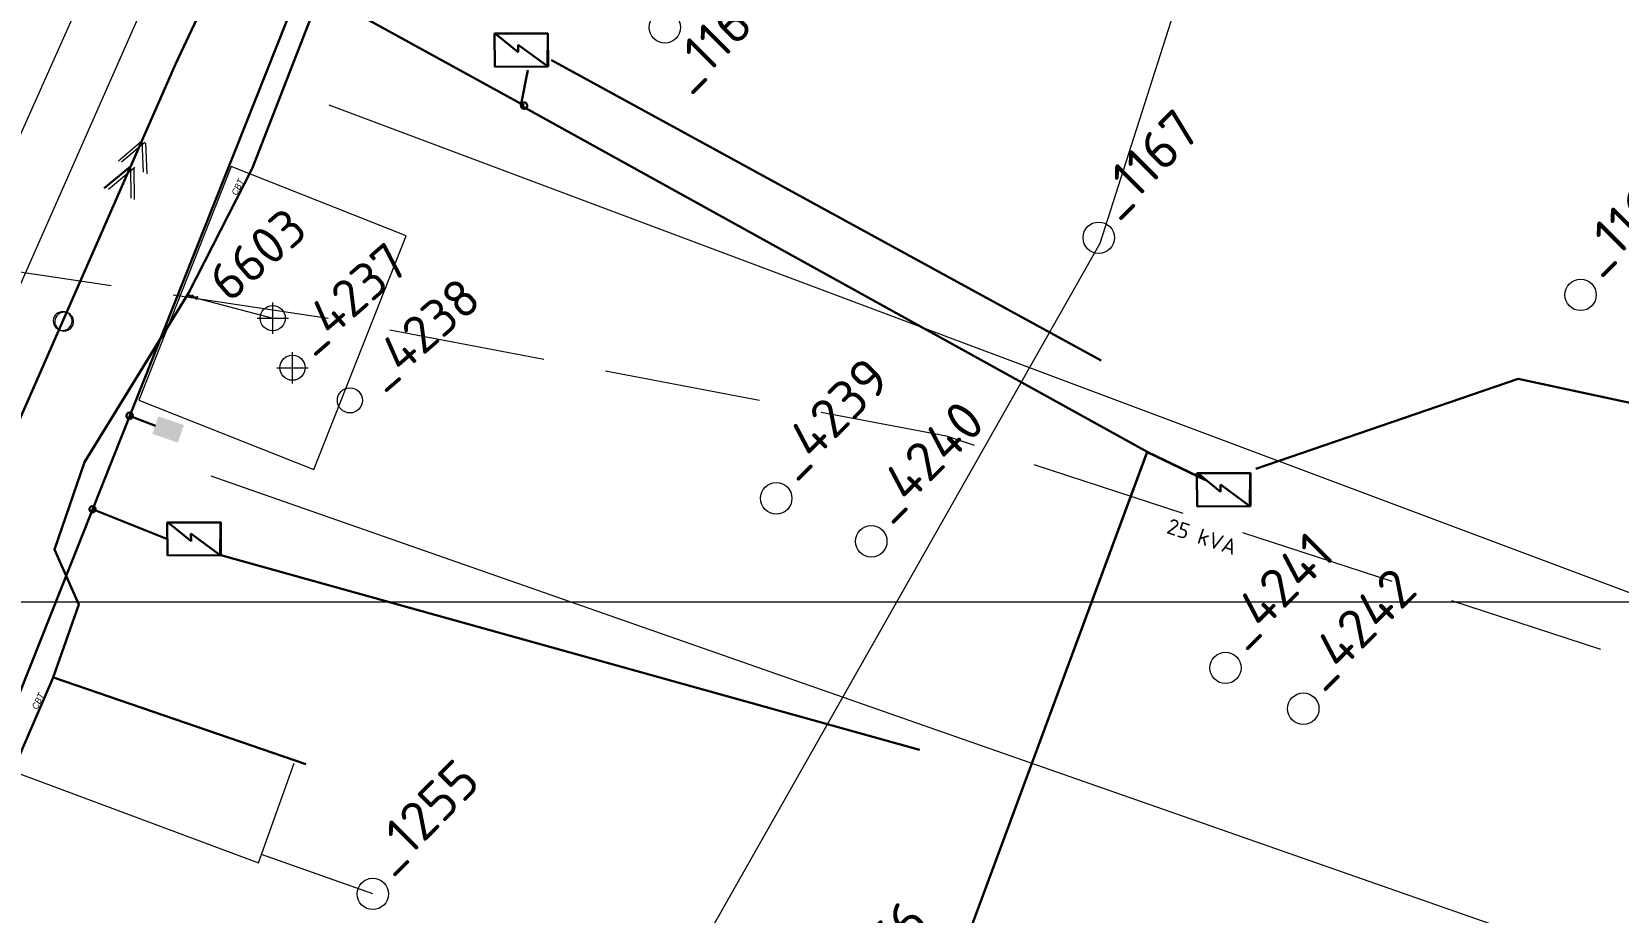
# Model space of a CAD drawing. Header units: millimetres. Extents: x 519 to 9564855, y -810 to 5021775.
# Drawn here: x 9533477 to 9533983, y 4999901 to 5000182 of the extents above; entities that cross this region are included whole.
import ezdxf
from ezdxf.enums import TextEntityAlignment as Align

# ---------------------------------------------------------------- set-up
doc = ezdxf.new("R2010")
doc.units = ezdxf.units.MM
doc.header["$LTSCALE"] = 2
doc.header["$MEASUREMENT"] = 0
doc.header["$PDMODE"] = 2
doc.header["$PDSIZE"] = 5
doc.linetypes.add('92051501$0$GROUND2', pattern=[35, 25, -10])
doc.linetypes.add('НЕПРЕРЫВНАЯ_ЛИНИЯ', pattern=[0])
for name, color, linetype in [('164 скв. на 2011 год (измененные)', 121, 'Continuous'), ('GRID_PULKOVO', 7, 'Continuous'), ('OilColl&Flowlines', 3, 'Continuous'), ('OLD WELLS(dr.bfr2000)', 24, 'Continuous'), ('POINT', 7, 'Continuous'), ('ROAD_FIELD', 255, '92051501$0$GROUND2')]:
    doc.layers.add(name, color=color, linetype=linetype)
for name, color, linetype, lineweight in [('KTO to TEXACO OilLine', 107, 'НЕПРЕРЫВНАЯ_ЛИНИЯ', 60), ('SteamInjInfrastructure', 25, 'Continuous', 100), ('WELLS(drilled after 2000y)', 6, 'Continuous', 40), ('Нефтепровод Fiberclass', 14, 'g5_122_n', 30), ('ТХ_Проект. НГ', 244, 'g_122_n', 50), ('Электро', 1, 'Continuous', 30), ('Электроснаб', 1, 'Continuous', 18), ('Электроснабжене', 1, 'Continuous', 18)]:
    doc.layers.add(name, color=color, linetype=linetype, lineweight=lineweight)
doc.styles.add('92051501$0$STANDARD', font='simplex.shx')
doc.styles.add('Elect', font='isocpeur.ttf')
doc.styles.add('GeoApp', font='', dxfattribs={"height": 1})
doc.styles.add('Line_GUGK', font='')
doc.styles.get("Standard").update_dxf_attribs({"font": 'isocpeur.ttf', "width": 0.5})
doc.styles.add('STANDARDR', font='romans.shx', dxfattribs={"width": 0.8, "height": 2})
doc.styles.get('GeoApp').set_extended_font_data('D431', italic=True)
doc.styles.get('Line_GUGK').set_extended_font_data('Bm431', italic=True)
doc.linetypes.add('g5_122_n', pattern='A,1,-1,1.5,-0.3,["Н",GeoApp,S=1,R=0,X=0,Y=-0.5],-1.5,1.5,-1,4,-1,4,-1,3', length=20.8)
doc.linetypes.add('g_122_n', pattern='A,2,-2,3,-0.6,["Н",Line_GUGK,S=2,R=0,X=0,Y=-1],-3,3,-2,8,-2,8,-2,6', length=41.6)
doc.linetypes.add('KOLLEKTOR(R)', pattern='A,6,-2,6,0,["НК",STANDARDR,S=0.8,R=0,X=4,Y=-0.65],-2,2,-2,2,-2', length=24)
doc.linetypes.add('STM_LINE', pattern='A,0.5,-0.2,["S",92051501$0$STANDARD,S=0.1,R=0,X=-0.1,Y=-0.05],-0.05', length=0.75)

# ---------------------------------------------------------------- blocks, each defined once
blk = doc.blocks.new('Z')
at = {"lineweight": 9}
h = blk.add_hatch(dxfattribs=at)
h.set_pattern_fill('ANSI31', color=256, scale=0.05, style=0)
h.set_pattern_definition([(45, (13.5061613, 46.7154025), (-0.0044194174, 0.0044194174), [])])
h.paths.add_polyline_path([(-0.34, -0.18), (-0.34, 0.18), (-0.01, 0)])
h.paths.add_polyline_path([(0.01, 0), (0.34, -0.18), (0.34, 0.18)])
at = {"color": 7, "lineweight": 13, "flags": 128}
blk.add_lwpolyline([(-0.35, -0.19), (-0.35, 0.19), (0.35, -0.19), (0.35, 0.19), (-0.35, -0.19)], dxfattribs=at)
blk = doc.blocks.new('CROSS')
at = {"color": 0}
for p, q in [((-50, 0), (50, 0)), ((0, -50), (0, 50))]:
    blk.add_line(p, q, dxfattribs=at)

msp = doc.modelspace()

# ---------------------------------------------------------------- hatches: boundary and pattern name
at = {"layer": 'Электро'}
msp.add_hatch(color=256, dxfattribs=at).paths.add_polyline_path([(9533517.6416, 5000059.13606), (9533515.71524, 5000053.54725), (9533523.86293, 5000050.73889), (9533525.78929, 5000056.32769)])
at = {"layer": 'Электроснаб', "linetype": 'ByBlock', "lineweight": 0}
msp.add_hatch(color=1, dxfattribs=at).paths.add_polyline_path([(9533517.6416, 5000059.13606), (9533515.71524, 5000053.54725), (9533523.86293, 5000050.73889), (9533525.78929, 5000056.32769)])
at = {"layer": 'Электроснабжене', "linetype": 'ByBlock', "lineweight": 0}
msp.add_hatch(color=1, dxfattribs=at).paths.add_polyline_path([(9533517.6416, 5000059.13606), (9533515.71524, 5000053.54725), (9533523.86293, 5000050.73889), (9533525.78929, 5000056.32769)])

# ---------------------------------------------------------------- linework, layer by layer
at = {"linetype": 'ByBlock', "lineweight": 0, "ltscale": 80}
msp.add_point((9533560.4, 5000074.6), dxfattribs=at)
at = {"layer": '164 скв. на 2011 год (измененные)', "color": 0, "linetype": 'ByBlock', "lineweight": 0, "elevation": 0.00005}
msp.add_lwpolyline([(9533540.82954, 5000138.64778), (9533511.37526, 5000064.23317), (9533567.18622, 5000042.14245), (9533596.6405, 5000116.55706)], close=True, dxfattribs=at)
at = {"layer": '164 скв. на 2011 год (измененные)', "color": 0, "linetype": 'ByBlock', "lineweight": 0}
msp.add_circle((9533554.1, 5000090.4), 4, dxfattribs=at)
msp.add_point((9533554.1, 5000090.4), dxfattribs=at)
at = {"layer": 'GRID_PULKOVO', "lineweight": 0}
msp.add_line((9533000, 5000000), (9548000, 5000000), dxfattribs=at)
at = {"layer": 'KTO to TEXACO OilLine', "lineweight": 0, "extrusion": (0, 0, -1)}
msp.add_line((9534135.36622, 5001628.52621), (9532876.39227, 4998813.45623), dxfattribs=at)
at = {"layer": 'OilColl&Flowlines', "linetype": 'ByBlock', "lineweight": 0, "ltscale": 25}
for p, q in [((9534031, 5000781), (9533817.743, 5000114.193)), ((9533817.743, 5000114.193), (9533589.80726, 4999712.4004))]:
    msp.add_line(p, q, dxfattribs=at)
at = {"layer": 'OilColl&Flowlines', "lineweight": 0}
msp.add_line((9533529.94529, 5000096.77958), (9533554.1, 5000090.4), dxfattribs=at)
msp.add_lwpolyline([(9533000, 4999030.09132), (9533615.18224, 5000421.08812), (9534303.88294, 5001901.26817), (9534304.3202, 5002003.60385), (9532251.82783, 5009271.49641)], dxfattribs=at)
at = {"layer": 'OLD WELLS(dr.bfr2000)', "lineweight": 0}
for centre, radius in [((9533679.1, 5000183), 5), ((9533817.4, 5000116), 5), ((9533971, 5000097.8), 5), ((9533560.4, 5000074.6), 4), ((9533578.7, 5000064.2), 4), ((9533714.6, 5000033), 5), ((9533744.9, 5000019.3), 5), ((9533857.8, 4999979), 5), ((9533882.6, 4999966), 5), ((9533586, 4999907), 5)]:
    msp.add_circle(centre, radius, dxfattribs=at)
at = {"layer": 'ROAD_FIELD', "lineweight": 0, "flags": 128}
msp.add_lwpolyline([(9534703.30314, 4999610.65529), (9534620.19236, 4999635.15746), (9534495.153, 4999674.137), (9534105.00051, 4999858.31429), (9534042.65551, 4999963.61661), (9533768.912, 5000052.76), (9533573.905, 5000089.906), (9533435.71437, 5000110.72763), (9533428.645, 5000099.182)], dxfattribs=at)
at = {"layer": 'SteamInjInfrastructure', "color": 6, "linetype": 'STM_LINE', "lineweight": 0, "ltscale": 15}
for p, q in [((9534142.43696, 4999944.53458), (9533572.14001, 5000158.24517)), ((9534128.52465, 4999832.37746), (9533534.46286, 5000040.02875))]:
    msp.add_line(p, q, dxfattribs=at)
at = {"layer": 'WELLS(drilled after 2000y)', "color": 3, "linetype": 'ByBlock', "lineweight": 0, "ltscale": 50}
for p, q in [((9533441.1, 4999957.3), (9533549.61862, 4999916.91877)), ((9533549.61862, 4999916.91877), (9533560.90824, 4999948.69551)), ((9533586, 4999907), (9533550.56714, 4999919.58856))]:
    msp.add_line(p, q, dxfattribs=at)
at = {"layer": 'Нефтепровод Fiberclass', "ltscale": 2}
for p, q in [((9533547.6215, 5000138.2978, -24.1498), (9533647.161, 5000393.9626, -24.1498)), ((9533527.214, 5000098.3541, -24.1498), (9533547.6215, 5000138.2978, -24.1498)), ((9533494.0714, 5000044.5419, -24.1498), (9533527.214, 5000098.3541, -24.1498)), ((9533484.5255, 5000016.7526, -24.1498), (9533494.0714, 5000044.5419, -24.1498)), ((9533492.2729, 4999999.1623, -24.1498), (9533484.5255, 5000016.7526, -24.1498))]:
    msp.add_line(p, q, dxfattribs=at)
at = {"layer": 'Нефтепровод Fiberclass', "elevation": -34.1966}
msp.add_lwpolyline([(9533528.2479, 5000097.3052), (9533526.865, 5000097.78744)], dxfattribs=at)
at = {"layer": 'Нефтепровод Fiberclass', "ltscale": 2, "elevation": -24.1498}
for points in [[(9533484.15951, 4999975.96422), (9533492.2729, 4999999.1623)], [(9533416.4182, 4999819.5588), (9533484.15951, 4999975.96422)]]:
    msp.add_lwpolyline(points, dxfattribs=at)
at = {"layer": 'Нефтепровод Fiberclass', "color": 116, "linetype": 'KOLLEKTOR(R)', "ltscale": 0.5, "true_color": 0x136734}
msp.add_lwpolyline([(9533484.5726, 4999975.83132), (9533484.15951, 4999975.96422)], dxfattribs=at)
at = {"layer": 'Нефтепровод Fiberclass', "ltscale": 2}
msp.add_lwpolyline([(9533484.5726, 4999975.83132), (9533564.6082, 4999948.3154)], dxfattribs=at)
at = {"layer": 'Электро'}
for p, q in [((9533523.11914, 5000171.2866), (9534296.3347, 5001820.36161)), ((9533563.28906, 5000197.12319, 0), (9533473.44605, 4999971.15374, 0)), ((9533634.21957, 5000158.08298, 0), (9533563.28906, 5000197.12319, 0)), ((9533624.79582, 5000181.03682, 0), (9533641.84425, 5000181.14115, 0)), ((9533624.86052, 5000170.46447, 0), (9533624.79582, 5000181.03682, 0)), ((9533641.74699, 5000181.0427, 0), (9533625.1514, 5000180.94114, 0)), ((9533625.1514, 5000180.94114, 0), (9533632.36317, 5000175.11391, 0)), ((9533641.6733, 5000170.60024, 0), (9533641.74699, 5000181.0427, 0)), ((9533641.84425, 5000181.14115, 0), (9533641.90895, 5000170.5688, 0)), ((9533632.36317, 5000175.11391, 0), (9533632.34864, 5000177.48914, 0)), ((9533632.34864, 5000177.48914, 0), (9533641.6733, 5000170.60024, 0)), ((9533523.11914, 5000171.2866), (9533000.18214, 4998981.52538)), ((9533641.90895, 5000170.5688, 0), (9533624.86052, 5000170.46447, 0)), ((9533633.2231, 5000158.16696, 0), (9533635.39489, 5000169.39182, 0)), ((9533818.20127, 5000076.95026, 0), (9533642.95094, 5000172.51517, 0)), ((9533832.99721, 5000047.70879, 0), (9533633.2231, 5000158.16696, 0)), ((9533508.79357, 5000138.69375), (9533500.3277, 5000131.75367)), ((9533951.08897, 5000071.02397, 0), (9533867.42122, 5000042.42288, 0)), ((9533951.08897, 5000071.02397, 0), (9534130.52471, 5000032.46041, 0)), ((9533516.72847, 5000056.04117), (9533508.4975, 5000059.31372, 0)), ((9533762.05053, 4999856.96834, 0), (9533832.87673, 5000047.76644, 0)), ((9533832.87673, 5000047.76644, 0), (9533851.47581, 5000038.86599, 0)), ((9533762.0001, 4999856.86196, 0), (9533832.8263, 5000047.66006, 0)), ((9533832.8263, 5000047.66006, 0), (9533851.42538, 5000038.75961, 0)), ((9533848.68725, 5000040.977, 0), (9533865.73568, 5000041.08133, 0)), ((9533848.75195, 5000030.40464, 0), (9533848.68725, 5000040.977, 0)), ((9533865.63842, 5000040.98288, 0), (9533849.04282, 5000040.88132, 0)), ((9533849.04282, 5000040.88132, 0), (9533856.2546, 5000035.05409, 0)), ((9533865.56473, 5000030.54042, 0), (9533865.63842, 5000040.98288, 0)), ((9533865.73568, 5000041.08133, 0), (9533865.80038, 5000030.50898, 0)), ((9533856.2546, 5000035.05409, 0), (9533856.24007, 5000037.42932, 0)), ((9533856.24007, 5000037.42932, 0), (9533865.56473, 5000030.54042, 0)), ((9533520.5169, 5000020.04528, 0), (9533496.65657, 5000029.53189, 0)), ((9533865.80038, 5000030.50898, 0), (9533848.75195, 5000030.40464, 0)), ((9533520.48455, 5000025.33146, 0), (9533537.53298, 5000025.43579, 0)), ((9533520.54926, 5000014.75911, 0), (9533520.48455, 5000025.33146, 0)), ((9533537.43573, 5000025.33735, 0), (9533520.84013, 5000025.23578, 0)), ((9533520.84013, 5000025.23578, 0), (9533528.05191, 5000019.40855, 0)), ((9533537.36204, 5000014.89488, 0), (9533537.43573, 5000025.33735, 0)), ((9533537.53298, 5000025.43579, 0), (9533537.59769, 5000014.86344, 0)), ((9533528.05191, 5000019.40855, 0), (9533528.03737, 5000021.78378, 0)), ((9533528.03737, 5000021.78378, 0), (9533537.36204, 5000014.89488, 0)), ((9533537.59769, 5000014.86344, 0), (9533520.54926, 5000014.75911, 0)), ((9533537.59769, 5000014.86344, 0), (9533760.23369, 4999952.92384, 0))]:
    msp.add_line(p, q, dxfattribs=at)
at = {"layer": 'Электро', "ltscale": 80}
for centre, start, end in [((9533634.21957, 5000158.08298, 0), 342, 161.9999999), ((9533634.21957, 5000158.08298, 0), 161.9999999, 342), ((9533508.4975, 5000059.31372, 0), 161.9999999, 342), ((9533508.4975, 5000059.31372, 0), 342, 161.9999999), ((9533496.65657, 5000029.53189, 0), 161.9999999, 342), ((9533496.65657, 5000029.53189, 0), 342, 161.9999999)]:
    msp.add_arc(centre, 1, start, end, dxfattribs=at)
at = {"layer": 'Электроснаб', "color": 1, "linetype": 'ByBlock', "lineweight": 0}
for p, q in [((9533523.11914, 5000171.2866), (9534273.73789, 5001772.16827)), ((9533563.28906, 5000197.12319, 0), (9533473.44605, 4999971.15374, 0)), ((9533634.21957, 5000158.08298, 0), (9533563.28906, 5000197.12319, 0)), ((9533624.79582, 5000181.03682, 0), (9533641.84425, 5000181.14115, 0)), ((9533624.86052, 5000170.46447, 0), (9533624.79582, 5000181.03682, 0)), ((9533641.74699, 5000181.0427, 0), (9533625.1514, 5000180.94114, 0)), ((9533625.1514, 5000180.94114, 0), (9533632.36317, 5000175.11391, 0)), ((9533641.6733, 5000170.60024, 0), (9533641.74699, 5000181.0427, 0)), ((9533641.84425, 5000181.14115, 0), (9533641.90895, 5000170.5688, 0)), ((9533632.36317, 5000175.11391, 0), (9533632.34864, 5000177.48914, 0)), ((9533632.34864, 5000177.48914, 0), (9533641.6733, 5000170.60024, 0)), ((9533523.11914, 5000171.2866), (9533000.18214, 4998981.52538)), ((9533641.90895, 5000170.5688, 0), (9533624.86052, 5000170.46447, 0)), ((9533633.2231, 5000158.16696, 0), (9533635.39489, 5000169.39182, 0)), ((9533818.20127, 5000076.95026, 0), (9533642.95094, 5000172.51517, 0)), ((9533832.99721, 5000047.70879, 0), (9533633.2231, 5000158.16696, 0)), ((9533513.30237, 5000146.36375), (9533505.94568, 5000140.0247)), ((9533513.53151, 5000146.25838), (9533513.96561, 5000136.33661)), ((9533510.17565, 5000138.35725), (9533501.70978, 5000131.41717)), ((9533509.84107, 5000138.23334), (9533509.94059, 5000128.18766)), ((9533951.08897, 5000071.02397, 0), (9533867.42122, 5000042.42288, 0)), ((9533951.08897, 5000071.02397, 0), (9534130.52471, 5000032.46041, 0)), ((9533516.72847, 5000056.04117), (9533508.4975, 5000059.31372, 0)), ((9533762.05053, 4999856.96834, 0), (9533832.87673, 5000047.76644, 0)), ((9533832.87673, 5000047.76644, 0), (9533851.47581, 5000038.86599, 0)), ((9533762.0001, 4999856.86196, 0), (9533832.8263, 5000047.66006, 0)), ((9533832.8263, 5000047.66006, 0), (9533851.42538, 5000038.75961, 0)), ((9533848.68725, 5000040.977, 0), (9533865.73568, 5000041.08133, 0)), ((9533848.75195, 5000030.40464, 0), (9533848.68725, 5000040.977, 0)), ((9533865.63842, 5000040.98288, 0), (9533849.04282, 5000040.88132, 0)), ((9533849.04282, 5000040.88132, 0), (9533856.2546, 5000035.05409, 0)), ((9533865.56473, 5000030.54042, 0), (9533865.63842, 5000040.98288, 0)), ((9533865.73568, 5000041.08133, 0), (9533865.80038, 5000030.50898, 0)), ((9533856.2546, 5000035.05409, 0), (9533856.24007, 5000037.42932, 0)), ((9533856.24007, 5000037.42932, 0), (9533865.56473, 5000030.54042, 0)), ((9533520.5169, 5000020.04528, 0), (9533496.65657, 5000029.53189, 0)), ((9533865.80038, 5000030.50898, 0), (9533848.75195, 5000030.40464, 0)), ((9533520.48455, 5000025.33146, 0), (9533537.53298, 5000025.43579, 0)), ((9533520.54926, 5000014.75911, 0), (9533520.48455, 5000025.33146, 0)), ((9533537.43573, 5000025.33735, 0), (9533520.84013, 5000025.23578, 0)), ((9533520.84013, 5000025.23578, 0), (9533528.05191, 5000019.40855, 0)), ((9533537.36204, 5000014.89488, 0), (9533537.43573, 5000025.33735, 0)), ((9533537.53298, 5000025.43579, 0), (9533537.59769, 5000014.86344, 0)), ((9533528.05191, 5000019.40855, 0), (9533528.03737, 5000021.78378, 0)), ((9533528.03737, 5000021.78378, 0), (9533537.36204, 5000014.89488, 0)), ((9533537.59769, 5000014.86344, 0), (9533520.54926, 5000014.75911, 0)), ((9533537.59769, 5000014.86344, 0), (9533760.23369, 4999952.92384, 0))]:
    msp.add_line(p, q, dxfattribs=at)
at = {"layer": 'Электроснаб', "color": 1, "linetype": 'ByBlock', "lineweight": 0, "ltscale": 80}
for centre, start, end in [((9533634.21957, 5000158.08298, 0), 342, 161.9999999), ((9533634.21957, 5000158.08298, 0), 161.9999999, 342), ((9533508.4975, 5000059.31372, 0), 161.9999999, 342), ((9533508.4975, 5000059.31372, 0), 342, 161.9999999), ((9533496.65657, 5000029.53189, 0), 161.9999999, 342), ((9533496.65657, 5000029.53189, 0), 342, 161.9999999)]:
    msp.add_arc(centre, 1, start, end, dxfattribs=at)
at = {"layer": 'Электроснаб', "color": 1, "linetype": 'ByBlock', "lineweight": 0}
for start, end in [(175.9003895, 355.9003895), (355.9003895, 175.9003895)]:
    msp.add_arc((9533487.63219, 5000089.26434), 3, start, end, dxfattribs=at)
at = {"layer": 'Электроснабжене', "color": 1, "linetype": 'ByBlock', "lineweight": 0}
for p, q in [((9533523.11914, 5000171.2866), (9534273.73789, 5001772.16827)), ((9533563.28906, 5000197.12319, 0), (9533473.44605, 4999971.15374, 0)), ((9533634.21957, 5000158.08298, 0), (9533563.28906, 5000197.12319, 0)), ((9533624.79582, 5000181.03682, 0), (9533641.84425, 5000181.14115, 0)), ((9533624.86052, 5000170.46447, 0), (9533624.79582, 5000181.03682, 0)), ((9533641.74699, 5000181.0427, 0), (9533625.1514, 5000180.94114, 0)), ((9533625.1514, 5000180.94114, 0), (9533632.36317, 5000175.11391, 0)), ((9533641.6733, 5000170.60024, 0), (9533641.74699, 5000181.0427, 0)), ((9533641.84425, 5000181.14115, 0), (9533641.90895, 5000170.5688, 0)), ((9533632.36317, 5000175.11391, 0), (9533632.34864, 5000177.48914, 0)), ((9533632.34864, 5000177.48914, 0), (9533641.6733, 5000170.60024, 0)), ((9533523.11914, 5000171.2866), (9533000.18214, 4998981.52538)), ((9533641.90895, 5000170.5688, 0), (9533624.86052, 5000170.46447, 0)), ((9533633.2231, 5000158.16696, 0), (9533635.39489, 5000169.39182, 0)), ((9533818.20127, 5000076.95026, 0), (9533642.95094, 5000172.51517, 0)), ((9533832.99721, 5000047.70879, 0), (9533633.2231, 5000158.16696, 0)), ((9533512.34725, 5000146.77889), (9533504.99056, 5000140.43984)), ((9533512.34725, 5000146.77889), (9533512.78135, 5000136.85713)), ((9533508.79357, 5000138.69375), (9533508.89309, 5000128.64807)), ((9533951.08897, 5000071.02397, 0), (9533867.42122, 5000042.42288, 0)), ((9533951.08897, 5000071.02397, 0), (9534130.52471, 5000032.46041, 0)), ((9533516.72847, 5000056.04117), (9533508.4975, 5000059.31372, 0)), ((9533762.05053, 4999856.96834, 0), (9533832.87673, 5000047.76644, 0)), ((9533832.87673, 5000047.76644, 0), (9533851.47581, 5000038.86599, 0)), ((9533762.0001, 4999856.86196, 0), (9533832.8263, 5000047.66006, 0)), ((9533832.8263, 5000047.66006, 0), (9533851.42538, 5000038.75961, 0)), ((9533848.68725, 5000040.977, 0), (9533865.73568, 5000041.08133, 0)), ((9533848.75195, 5000030.40464, 0), (9533848.68725, 5000040.977, 0)), ((9533865.63842, 5000040.98288, 0), (9533849.04282, 5000040.88132, 0)), ((9533849.04282, 5000040.88132, 0), (9533856.2546, 5000035.05409, 0)), ((9533865.56473, 5000030.54042, 0), (9533865.63842, 5000040.98288, 0)), ((9533865.73568, 5000041.08133, 0), (9533865.80038, 5000030.50898, 0)), ((9533856.2546, 5000035.05409, 0), (9533856.24007, 5000037.42932, 0)), ((9533856.24007, 5000037.42932, 0), (9533865.56473, 5000030.54042, 0)), ((9533520.5169, 5000020.04528, 0), (9533496.65657, 5000029.53189, 0)), ((9533865.80038, 5000030.50898, 0), (9533848.75195, 5000030.40464, 0)), ((9533520.48455, 5000025.33146, 0), (9533537.53298, 5000025.43579, 0)), ((9533520.54926, 5000014.75911, 0), (9533520.48455, 5000025.33146, 0)), ((9533537.43573, 5000025.33735, 0), (9533520.84013, 5000025.23578, 0)), ((9533520.84013, 5000025.23578, 0), (9533528.05191, 5000019.40855, 0)), ((9533537.36204, 5000014.89488, 0), (9533537.43573, 5000025.33735, 0)), ((9533537.53298, 5000025.43579, 0), (9533537.59769, 5000014.86344, 0)), ((9533528.05191, 5000019.40855, 0), (9533528.03737, 5000021.78378, 0)), ((9533528.03737, 5000021.78378, 0), (9533537.36204, 5000014.89488, 0)), ((9533537.59769, 5000014.86344, 0), (9533520.54926, 5000014.75911, 0)), ((9533537.59769, 5000014.86344, 0), (9533760.23369, 4999952.92384, 0))]:
    msp.add_line(p, q, dxfattribs=at)
at = {"layer": 'Электроснабжене', "color": 1, "linetype": 'ByBlock', "lineweight": 0, "ltscale": 80}
for centre, start, end in [((9533634.21957, 5000158.08298, 0), 342, 161.9999999), ((9533634.21957, 5000158.08298, 0), 161.9999999, 342), ((9533508.4975, 5000059.31372, 0), 161.9999999, 342), ((9533508.4975, 5000059.31372, 0), 342, 161.9999999), ((9533496.65657, 5000029.53189, 0), 161.9999999, 342), ((9533496.65657, 5000029.53189, 0), 342, 161.9999999)]:
    msp.add_arc(centre, 1, start, end, dxfattribs=at)
at = {"layer": 'Электроснабжене', "color": 1, "linetype": 'ByBlock', "lineweight": 0}
for start, end in [(175.9003895, 355.9003895), (355.9003895, 175.9003895)]:
    msp.add_arc((9533487.15919, 5000089.47224), 3, start, end, dxfattribs=at)

# ---------------------------------------------------------------- block references
at = {"layer": 'POINT', "color": 7, "xscale": 0.002, "yscale": 0.002, "zscale": 0.002}
for p in [(9533494.0714, 5000044.5419, -24.0049), (9533492.2729, 4999999.1623, -23.7499), (9533484.5774, 4999975.8483)]:
    msp.add_blockref('CROSS', p, dxfattribs=at)
at = {"layer": 'Нефтепровод Fiberclass', "ltscale": 2, "xscale": 0.002, "yscale": 0.002, "zscale": 0.002}
msp.add_blockref('CROSS', (9533484.5255, 5000016.7526, -24.0298), dxfattribs=at)
at = {"layer": 'ТХ_Проект. НГ', "ltscale": 0.3, "xscale": 2.571222249723857, "yscale": 2.571222249723857, "zscale": 2.571222249723857, "rotation": 162.4714601099525}
msp.add_blockref('Z', (9533529.09794, 5000097.04721), dxfattribs=at)

# ---------------------------------------------------------------- texts
at = {"layer": '164 скв. на 2011 год (измененные)', "color": 0, "linetype": 'ByBlock', "lineweight": 0, "style": 'Elect'}
msp.add_text('6603', height=12, rotation=41, dxfattribs=at).set_placement((9533540.2825, 5000094.97201))
at = {"layer": 'OLD WELLS(dr.bfr2000)', "lineweight": 0, "style": 'Elect'}
for s, height, rotation, p in [(' _1166', 12.5, 44.9999999, (9533680.99067, 5000156.09143)), (' _1167', 12.5, 44.9999999, (9533817.4, 5000116)), (' _1168', 12.5, 44.9999999, (9533971, 5000097.8)), (' _4237', 12, 41, (9533560.60922, 5000073.52629)), (' _4238', 12, 41, (9533583.16966, 5000061.959)), (' _4239', 12.5, 44.9999999, (9533714.6, 5000033)), (' _4240', 12.5, 44.9999999, (9533744.9, 5000019.3)), (' _4241', 12.5, 44.9999999, (9533857.8, 4999979)), (' _4242', 12.5, 44.9999999, (9533882.6, 4999966)), (' _1255', 12.5, 44.9999999, (9533586, 4999907)), (' _1256', 12.5, 44.9999999, (9533729, 4999862.3))]:
    msp.add_text(s, height=height, rotation=rotation, dxfattribs=at).set_placement(p)
at = {"layer": 'Нефтепровод Fiberclass', "linetype": 'ByBlock', "lineweight": 0, "style": 'GeoApp'}
for rotation, p in [(64.4810468, (9533542.91691, 5000132.16027, -34.7587)), (64.2832369, (9533479.2611, 4999968.4151, -34.7587))]:
    msp.add_text('СВТ', height=2, rotation=rotation, dxfattribs=at).set_placement(p, align=Align.MIDDLE_CENTER)
at = {"layer": 'Электро'}
msp.add_text('25 kVA', height=5, rotation=341.691556, dxfattribs=at).set_placement((9533838.69167, 5000022.02343, -0.00006))
at = {"layer": 'Электроснаб', "color": 1, "linetype": 'ByBlock', "lineweight": 0}
msp.add_text('25 kVA', height=5, rotation=341.691556, dxfattribs=at).set_placement((9533838.69167, 5000022.02343, -0.00006))
at = {"layer": 'Электроснабжене', "color": 1, "linetype": 'ByBlock', "lineweight": 0}
msp.add_text('25 kVA', height=5, rotation=341.691556, dxfattribs=at).set_placement((9533838.69167, 5000022.02343, -0.00006))

doc.saveas('drawing.dxf')
